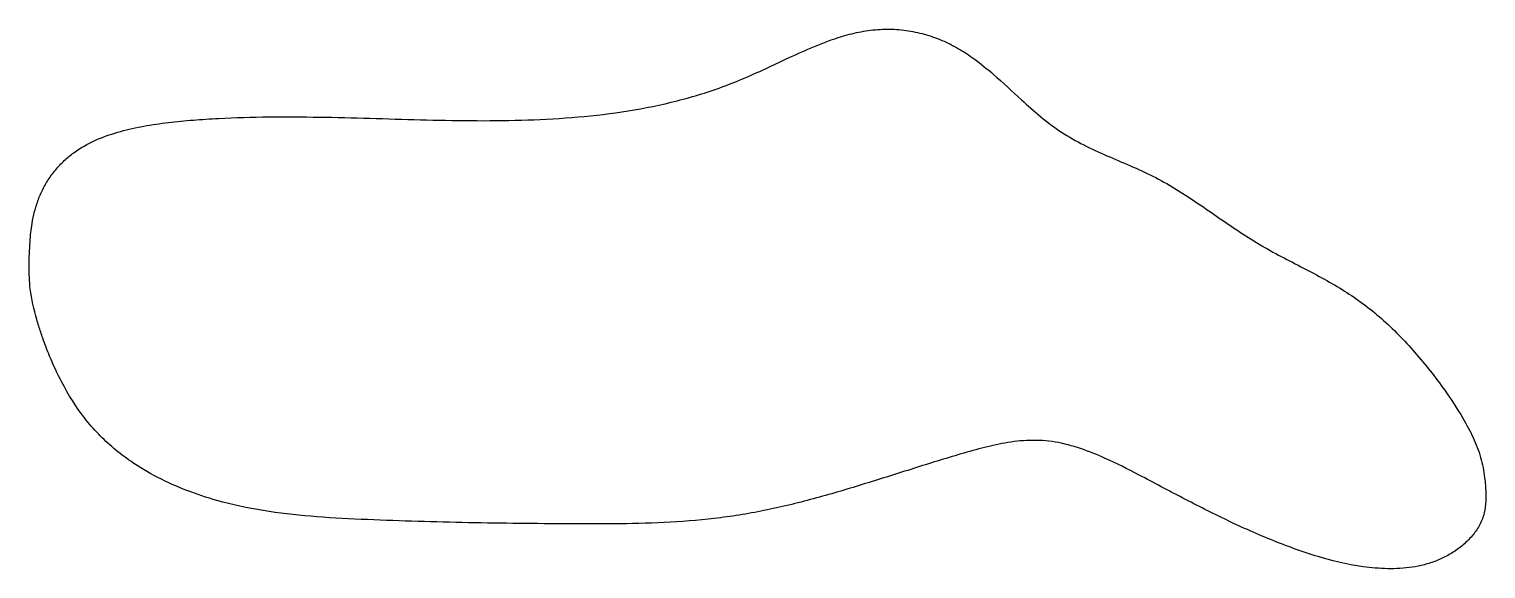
# Model space of a CAD drawing. Header units: millimetres. Extents: x 1 to 298, y 33 to 143.
import ezdxf

# ---------------------------------------------------------------- set-up
doc = ezdxf.new("R2010")
doc.units = ezdxf.units.MM
doc.layers.add('outline', color=7, linetype='Continuous')

msp = doc.modelspace()

# ---------------------------------------------------------------- linework, layer by layer
at = {"layer": 'outline'}
msp.add_open_spline([(3.1, 82.04), (3.35, 81.2), (3.63, 80.38), (4.35, 78.32), (4.82, 77.1), (6.07, 74.09), (6.9, 72.32), (9.16, 68.04), (10.68, 65.59), (13.33, 62.17), (14.26, 61.09), (16.26, 59.01), (17.31, 58.03), (19.51, 56.17), (20.66, 55.3), (23.63, 53.25), (25.49, 52.15), (29.33, 50.17), (31.31, 49.29), (35.33, 47.74), (37.37, 47.07), (42.53, 45.6), (45.69, 44.93), (52.08, 43.88), (55.3, 43.52), (61.96, 42.96), (65.39, 42.78), (72.25, 42.48), (75.69, 42.35), (82.55, 42.13), (85.99, 42.05), (92.86, 41.91), (96.29, 41.85), (103.16, 41.77), (106.6, 41.74), (113.46, 41.7), (116.89, 41.69), (123.75, 41.75), (127.17, 41.83), (134.01, 42.17), (137.42, 42.42), (142.52, 43.01), (144.21, 43.24), (147.6, 43.77), (149.28, 44.08), (154.33, 45.1), (157.68, 45.92), (164.35, 47.72), (167.67, 48.7), (174.28, 50.73), (177.57, 51.78), (184.07, 53.83), (187.28, 54.84), (192.11, 56.26), (193.72, 56.72), (196.9, 57.55), (198.47, 57.91), (201.72, 58.48), (203.41, 58.68), (206.86, 58.77), (208.6, 58.67), (212.08, 58.09), (213.8, 57.62), (217.16, 56.49), (218.79, 55.83), (222.79, 54.05), (225.12, 52.87), (228.94, 50.88), (230.44, 50.08), (233.4, 48.51), (234.86, 47.74), (239.33, 45.42), (242.34, 43.89), (248.51, 40.95), (251.67, 39.54), (258.05, 36.97), (261.27, 35.81), (267.75, 33.93), (271.01, 33.2), (275.99, 32.64), (277.67, 32.54), (281.03, 32.61), (282.7, 32.77), (285.18, 33.27), (286.01, 33.49), (287.63, 34.01), (288.43, 34.33), (289.98, 35.06), (290.73, 35.47), (292.17, 36.4), (292.86, 36.91), (294.15, 38.02), (294.75, 38.61), (295.85, 39.9), (296.34, 40.58), (296.96, 41.69), (297.15, 42.07), (297.47, 42.85), (297.6, 43.26), (297.82, 44.08), (297.9, 44.49), (298.02, 45.34), (298.06, 45.77), (298.12, 46.85), (298.12, 47.5), (298.06, 49.13), (297.99, 50.12), (297.7, 52.51), (297.44, 53.9), (296.65, 56.65), (296.13, 57.99), (294.89, 60.65), (294.18, 61.97), (292.28, 65.21), (291.03, 67.09), (287.82, 71.63), (285.77, 74.24), (281.48, 79.13), (279.24, 81.43), (275.63, 84.61), (274.39, 85.62), (271.88, 87.49), (270.61, 88.35), (266.61, 90.87), (263.8, 92.37), (257.93, 95.42), (254.87, 96.96), (248.94, 100.48), (246.08, 102.45), (240.42, 106.36), (237.61, 108.31), (233.24, 110.97), (231.76, 111.81), (228.73, 113.33), (227.2, 114.03), (222.47, 116.08), (219.25, 117.38), (214.6, 119.74), (213.08, 120.6), (210.14, 122.52), (208.73, 123.59), (206.03, 125.82), (204.73, 126.99), (201.54, 129.89), (199.67, 131.66), (196.45, 134.44), (195.15, 135.51), (192.77, 137.25), (191.72, 137.94), (189.53, 139.2), (188.4, 139.77), (186.07, 140.76), (184.87, 141.18), (182.42, 141.86), (181.17, 142.12), (178.64, 142.47), (177.36, 142.55), (174.78, 142.55), (173.49, 142.45), (170.93, 142.09), (169.66, 141.83), (167.14, 141.17), (165.9, 140.78), (162.82, 139.7), (161.01, 138.95), (156.53, 136.99), (153.9, 135.72), (149.69, 133.77), (148.13, 133.06), (144.99, 131.74), (143.41, 131.12), (138.61, 129.41), (135.34, 128.45), (128.71, 126.84), (125.35, 126.2), (118.59, 125.19), (115.18, 124.82), (108.34, 124.27), (104.92, 124.1), (98.06, 123.91), (94.63, 123.88), (87.76, 123.93), (84.33, 124), (77.46, 124.18), (74.03, 124.28), (67.17, 124.48), (63.74, 124.57), (56.88, 124.68), (53.45, 124.71), (46.6, 124.63), (43.17, 124.54), (38.04, 124.27), (36.33, 124.16), (32.92, 123.88), (31.23, 123.72), (27.86, 123.32), (26.19, 123.07), (22.94, 122.48), (21.36, 122.13), (18.21, 121.27), (16.63, 120.74), (13.59, 119.45), (12.14, 118.67), (10.08, 117.25), (9.41, 116.74), (8.14, 115.62), (7.54, 115.02), (6.41, 113.75), (5.88, 113.07), (4.92, 111.67), (4.48, 110.93), (3.69, 109.42), (3.34, 108.64), (2.73, 107.04), (2.47, 106.23), (2.05, 104.58), (1.88, 103.75), (1.55, 101.69), (1.42, 100.46), (1.22, 97.58), (1.16, 95.93), (1.14, 92.72), (1.19, 91.16), (1.63, 87.5), (2.12, 85.42), (2.83, 82.93), (2.96, 82.48), (3.1, 82.04)], degree=3, knots=[0, 0, 0, 0, 2.61244, 2.61244, 6.535203, 6.535203, 12.39319, 12.39319, 21.046334, 21.046334, 25.352929, 25.352929, 29.670287, 29.670287, 33.997892, 33.997892, 40.485474, 40.485474, 46.960798, 46.960798, 53.404932, 53.404932, 63.075797, 63.075797, 72.821247, 72.821247, 83.121072, 83.121072, 93.426679, 93.426679, 103.732273, 103.732273, 114.037393, 114.037393, 124.341679, 124.341679, 134.63642, 134.63642, 144.906346, 144.906346, 155.164531, 155.164531, 160.306475, 160.306475, 165.43573, 165.43573, 175.773414, 175.773414, 186.15945, 186.15945, 196.517028, 196.517028, 206.604436, 206.604436, 211.636301, 211.636301, 216.451642, 216.451642, 221.555712, 221.555712, 226.790059, 226.790059, 232.129369, 232.129369, 237.411456, 237.411456, 245.243928, 245.243928, 250.344126, 250.344126, 255.301927, 255.301927, 265.437575, 265.437575, 275.807321, 275.807321, 286.071129, 286.071129, 296.068103, 296.068103, 301.102435, 301.102435, 306.141495, 306.141495, 308.698595, 308.698595, 311.268215, 311.268215, 313.842647, 313.842647, 316.403195, 316.403195, 318.94653, 318.94653, 321.467473, 321.467473, 322.740883, 322.740883, 324.012135, 324.012135, 325.286923, 325.286923, 326.574407, 326.574407, 328.527985, 328.527985, 331.488885, 331.488885, 335.744823, 335.744823, 340.0612, 340.0612, 344.546299, 344.546299, 351.319879, 351.319879, 361.241943, 361.241943, 370.85949, 370.85949, 375.655941, 375.655941, 380.264641, 380.264641, 389.829039, 389.829039, 400.098508, 400.098508, 410.50446, 410.50446, 420.747601, 420.747601, 425.859202, 425.859202, 430.913819, 430.913819, 441.31302, 441.31302, 446.554093, 446.554093, 451.848825, 451.848825, 457.083409, 457.083409, 464.795098, 464.795098, 469.845777, 469.845777, 473.626809, 473.626809, 477.416281, 477.416281, 481.222419, 481.222419, 485.049043, 485.049043, 488.898273, 488.898273, 492.769717, 492.769717, 496.663774, 496.663774, 500.569543, 500.569543, 506.451467, 506.451467, 515.233789, 515.233789, 520.370042, 520.370042, 525.448181, 525.448181, 535.657005, 535.657005, 545.912935, 545.912935, 556.192159, 556.192159, 566.478267, 566.478267, 576.776396, 576.776396, 587.077735, 587.077735, 597.376912, 597.376912, 607.670955, 607.670955, 617.955171, 617.955171, 628.234161, 628.234161, 633.379375, 633.379375, 638.484313, 638.484313, 643.550702, 643.550702, 648.397198, 648.397198, 653.367786, 653.367786, 658.310868, 658.310868, 660.846482, 660.846482, 663.393926, 663.393926, 665.952067, 665.952067, 668.516055, 668.516055, 671.078416, 671.078416, 673.634419, 673.634419, 676.186602, 676.186602, 679.882465, 679.882465, 684.844001, 684.844001, 689.515659, 689.515659, 695.905083, 695.905083, 697.300341, 697.300341, 697.300341, 697.300341], dxfattribs=at)

doc.saveas('drawing.dxf')
